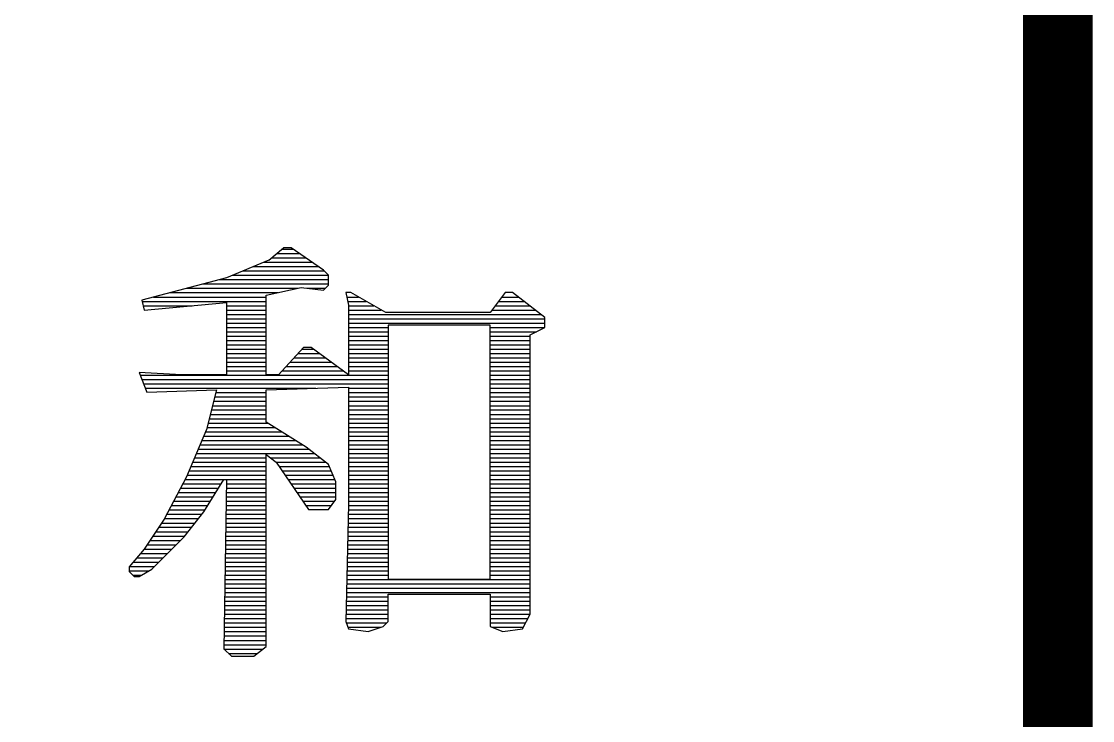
# Model space of a CAD drawing. Header units: millimetres. Extents: x 189000 to 252000, y 0 to 44550.
# Drawn here: x 248451 to 250763, y 6653 to 8161 of the extents above; entities that cross this region are included whole.
import ezdxf

# ---------------------------------------------------------------- set-up
doc = ezdxf.new("R2010")
doc.units = ezdxf.units.MM
doc.header["$LTSCALE"] = 100
for name, color, linetype in [('FOR', 4, 'Continuous'), ('TEXT', 3, 'Continuous'), ('새로운 블럭$0$FOR', 4, 'Continuous')]:
    doc.layers.add(name, color=color, linetype=linetype)

# ---------------------------------------------------------------- blocks, each defined once
blk = doc.blocks.new('A$C0DB842BB')
at = {"layer": 'FOR', "color": 7, "const_width": 150}
blk.add_lwpolyline([(61688.1, 43249.5), (2187.4, 43249.5), (2187.4, 1749.9), (61688.1, 1749.9)], close=True, dxfattribs=at)
at = {"layer": '새로운 블럭$0$FOR', "color": 7}
for p, q in [((59984.4, 7646.2), (60016.7, 7673.1)), ((60001.8, 7660.7), (60050.8, 7660.7)), ((60013, 7670), (60037.2, 7670)), ((60032.8, 7673.1), (60016.7, 7673.1)), ((60102.7, 7624.7), (60032.8, 7673.1)), ((59984.4, 7646.2), (59893.1, 7608.6)), ((59951.2, 7632.5), (60091.4, 7632.5)), ((59974, 7641.9), (60077.8, 7641.9)), ((59990.5, 7651.3), (60064.3, 7651.3)), ((59893.1, 7608.6), (59710.4, 7560.2)), ((59905.7, 7613.8), (60113.4, 7613.8)), ((59928.4, 7623.2), (60104.2, 7623.2)), ((60113.4, 7614), (60102.7, 7624.7)), ((60113.4, 7592.5), (60113.4, 7614)), ((59806.4, 7585.7), (60047.5, 7585.7)), ((59841.8, 7595), (60113.4, 7595)), ((59877.2, 7604.4), (60113.4, 7604.4)), ((59979.1, 7571), (60054.3, 7587.1)), ((60054.3, 7587.1), (60102.7, 7581.7)), ((60067.4, 7585.7), (60106.6, 7585.7)), ((60102.7, 7581.7), (60113.4, 7592.5)), ((59735.6, 7566.9), (59979.1, 7566.9)), ((59771, 7576.3), (60003.8, 7576.3)), ((59979.1, 7399), (59979.1, 7571)), ((60151, 7576.4), (60156.4, 7549.5)), ((60161.8, 7576.4), (60151, 7576.4)), ((60152.9, 7566.9), (60178.3, 7566.9)), ((60237, 7533.4), (60161.8, 7576.4)), ((60494.9, 7576.4), (60462.7, 7533.4)), ((60487.8, 7566.9), (60523.3, 7566.9)), ((60511.1, 7576.4), (60494.9, 7576.4)), ((60580.9, 7522.6), (60511.1, 7576.4)), ((59710.4, 7560.2), (59715.7, 7538.7)), ((59711, 7557.5), (59979.1, 7557.5)), ((59713.4, 7548.2), (59819.3, 7548.2)), ((59715.7, 7538.7), (59893.1, 7554.9)), ((59893.1, 7554.9), (59893.1, 7399)), ((59893.1, 7548.2), (59979.1, 7548.2)), ((60154.8, 7557.5), (60194.7, 7557.5)), ((60156.4, 7549.5), (60156.4, 7399)), ((60156.4, 7548.2), (60211.1, 7548.2)), ((60473.8, 7548.2), (60547.7, 7548.2)), ((60480.8, 7557.5), (60535.5, 7557.5)), ((59893.1, 7538.8), (59979.1, 7538.8)), ((59893.1, 7529.4), (59979.1, 7529.4)), ((59893.1, 7520), (59979.1, 7520)), ((60156.4, 7538.8), (60227.5, 7538.8)), ((60156.4, 7529.4), (60572.1, 7529.4)), ((60156.4, 7520), (60580.9, 7520)), ((60462.7, 7533.4), (60237, 7533.4)), ((60466.8, 7538.8), (60559.9, 7538.8)), ((60580.9, 7501.1), (60580.9, 7522.6)), ((59893.1, 7510.7), (59979.1, 7510.7)), ((59893.1, 7501.3), (59979.1, 7501.3)), ((60156.4, 7510.7), (60580.9, 7510.7)), ((60156.4, 7501.3), (60242.4, 7501.3)), ((60462.7, 7506.5), (60242.4, 7506.5)), ((60242.4, 7506.5), (60242.4, 7232.4)), ((60462.7, 7232.4), (60462.7, 7506.5)), ((60462.7, 7501.3), (60580.9, 7501.3)), ((60548.7, 7485), (60580.9, 7501.1)), ((59893.1, 7491.9), (59979.1, 7491.9)), ((59893.1, 7482.5), (59979.1, 7482.5)), ((59893.1, 7473.2), (59979.1, 7473.2)), ((60156.4, 7491.9), (60242.4, 7491.9)), ((60156.4, 7482.5), (60242.4, 7482.5)), ((60156.4, 7473.2), (60242.4, 7473.2)), ((60462.7, 7491.9), (60562.5, 7491.9)), ((60462.7, 7482.5), (60548.7, 7482.5)), ((60462.7, 7473.2), (60548.7, 7473.2)), ((60548.7, 7447.4), (60548.7, 7485)), ((59893.1, 7463.8), (59979.1, 7463.8)), ((59893.1, 7454.4), (59979.1, 7454.4)), ((60059.7, 7458.1), (60005.9, 7399)), ((60056.3, 7454.4), (60080.9, 7454.4)), ((60075.8, 7458.1), (60059.7, 7458.1)), ((60156.4, 7399), (60075.8, 7458.1)), ((60156.4, 7463.8), (60242.4, 7463.8)), ((60156.4, 7454.4), (60242.4, 7454.4)), ((60462.7, 7463.8), (60548.7, 7463.8)), ((60462.7, 7454.4), (60548.7, 7454.4)), ((60548.7, 7162.6), (60548.7, 7447.4)), ((59893.1, 7445), (59979.1, 7445)), ((59893.1, 7435.7), (59979.1, 7435.7)), ((59893.1, 7426.3), (59979.1, 7426.3)), ((60030.7, 7426.3), (60119.2, 7426.3)), ((60039.2, 7435.7), (60106.4, 7435.7)), ((60047.8, 7445), (60093.7, 7445)), ((60156.4, 7445), (60242.4, 7445)), ((60156.4, 7435.7), (60242.4, 7435.7)), ((60156.4, 7426.3), (60242.4, 7426.3)), ((60462.7, 7445), (60548.7, 7445)), ((60462.7, 7435.7), (60548.7, 7435.7)), ((60462.7, 7426.3), (60548.7, 7426.3)), ((59705, 7404.4), (59721.1, 7361.4)), ((59796.4, 7399), (59705, 7404.4)), ((59893.1, 7416.9), (59979.1, 7416.9)), ((59893.1, 7407.5), (59979.1, 7407.5)), ((60013.7, 7407.5), (60144.8, 7407.5)), ((60022.2, 7416.9), (60132, 7416.9)), ((60156.4, 7416.9), (60242.4, 7416.9)), ((60156.4, 7407.5), (60242.4, 7407.5)), ((60462.7, 7416.9), (60548.7, 7416.9)), ((60462.7, 7407.5), (60548.7, 7407.5)), ((59707.3, 7398.2), (60242.4, 7398.2)), ((59710.9, 7388.8), (60242.4, 7388.8)), ((59714.4, 7379.4), (60242.4, 7379.4)), ((59893.1, 7399), (59796.4, 7399)), ((60005.9, 7399), (59979.1, 7399)), ((60462.7, 7398.2), (60548.7, 7398.2)), ((60462.7, 7388.8), (60548.7, 7388.8)), ((60462.7, 7379.4), (60548.7, 7379.4)), ((59717.9, 7370), (60086.5, 7370)), ((59721.1, 7361.4), (59871.6, 7366.8)), ((59871.6, 7366.8), (59850.1, 7280.8)), ((59870.1, 7360.7), (59979.1, 7360.7)), ((59979.1, 7366.8), (60156.4, 7372.2)), ((59979.1, 7361.4), (59979.1, 7366.8)), ((59979.1, 7296.9), (59979.1, 7361.4)), ((60156.4, 7372.2), (60156.4, 7119.6)), ((60156.4, 7370), (60242.4, 7370)), ((60156.4, 7360.7), (60242.4, 7360.7)), ((60462.7, 7370), (60548.7, 7370)), ((60462.7, 7360.7), (60548.7, 7360.7)), ((59863, 7332.5), (59979.1, 7332.5)), ((59865.4, 7341.9), (59979.1, 7341.9)), ((59867.7, 7351.3), (59979.1, 7351.3)), ((60156.4, 7351.3), (60242.4, 7351.3)), ((60156.4, 7341.9), (60242.4, 7341.9)), ((60156.4, 7332.5), (60242.4, 7332.5)), ((60462.7, 7351.3), (60548.7, 7351.3)), ((60462.7, 7341.9), (60548.7, 7341.9)), ((60462.7, 7332.5), (60548.7, 7332.5)), ((59858.3, 7313.8), (59979.1, 7313.8)), ((59860.7, 7323.2), (59979.1, 7323.2)), ((60156.4, 7323.2), (60242.4, 7323.2)), ((60156.4, 7313.8), (60242.4, 7313.8)), ((60462.7, 7323.2), (60548.7, 7323.2)), ((60462.7, 7313.8), (60548.7, 7313.8)), ((59851.3, 7285.7), (59997.1, 7285.7)), ((59853.6, 7295), (59982.1, 7295)), ((59856, 7304.4), (59979.1, 7304.4)), ((60065, 7243.2), (59979.1, 7296.9)), ((60156.4, 7304.4), (60242.4, 7304.4)), ((60156.4, 7295), (60242.4, 7295)), ((60156.4, 7285.7), (60242.4, 7285.7)), ((60462.7, 7304.4), (60548.7, 7304.4)), ((60462.7, 7295), (60548.7, 7295)), ((60462.7, 7285.7), (60548.7, 7285.7)), ((59850.1, 7280.8), (59807.1, 7178.7)), ((59844.2, 7266.9), (60027.1, 7266.9)), ((59848.2, 7276.3), (60012.1, 7276.3)), ((60156.4, 7276.3), (60242.4, 7276.3)), ((60156.4, 7266.9), (60242.4, 7266.9)), ((60462.7, 7276.3), (60548.7, 7276.3)), ((60462.7, 7266.9), (60548.7, 7266.9)), ((59832.4, 7238.8), (60070.7, 7238.8)), ((59836.3, 7248.2), (60057.1, 7248.2)), ((59840.3, 7257.5), (60042.1, 7257.5)), ((60113.4, 7205.6), (60065, 7243.2)), ((60156.4, 7257.5), (60242.4, 7257.5)), ((60156.4, 7248.2), (60242.4, 7248.2)), ((60156.4, 7238.8), (60242.4, 7238.8)), ((60462.7, 7257.5), (60548.7, 7257.5)), ((60462.7, 7248.2), (60548.7, 7248.2)), ((60462.7, 7238.8), (60548.7, 7238.8)), ((59824.5, 7220), (59979.1, 7220)), ((59828.5, 7229.4), (60082.7, 7229.4)), ((59979.1, 7227.1), (60000.6, 7210.9)), ((59979.1, 7017.5), (59979.1, 7227.1)), ((59988.4, 7220), (60094.8, 7220)), ((60156.4, 7229.4), (60242.4, 7229.4)), ((60156.4, 7220), (60242.4, 7220)), ((60242.4, 7232.4), (60242.4, 6958.4)), ((60462.7, 6958.4), (60462.7, 7232.4)), ((60462.7, 7229.4), (60548.7, 7229.4)), ((60462.7, 7220), (60548.7, 7220)), ((59812.7, 7191.9), (59979.1, 7191.9)), ((59816.6, 7201.3), (59979.1, 7201.3)), ((59820.6, 7210.7), (59979.1, 7210.7)), ((60000.6, 7210.9), (60070.4, 7108.8)), ((60000.7, 7210.7), (60106.8, 7210.7)), ((60007.2, 7201.3), (60115.2, 7201.3)), ((60013.6, 7191.9), (60119.3, 7191.9)), ((60129.5, 7168), (60113.4, 7205.6)), ((60156.4, 7210.7), (60242.4, 7210.7)), ((60156.4, 7201.3), (60242.4, 7201.3)), ((60156.4, 7191.9), (60242.4, 7191.9)), ((60462.7, 7210.7), (60548.7, 7210.7)), ((60462.7, 7201.3), (60548.7, 7201.3)), ((60462.7, 7191.9), (60548.7, 7191.9)), ((59807.1, 7178.7), (59758.7, 7087.4)), ((59804.2, 7173.2), (59887.7, 7173.3)), ((59808.7, 7182.5), (59979.1, 7182.5)), ((59844.7, 7103.5), (59887.7, 7173.3)), ((59893.1, 7173.3), (59887.7, 6807.9)), ((59887.7, 7173.3), (59893.1, 7173.3)), ((59893.1, 7173.3), (59979.1, 7173.2)), ((60020, 7182.5), (60123.3, 7182.5)), ((60026.4, 7173.2), (60127.3, 7173.2)), ((60156.4, 7182.5), (60242.4, 7182.5)), ((60156.4, 7173.2), (60242.4, 7173.2)), ((60462.7, 7182.5), (60548.7, 7182.5)), ((60462.7, 7173.2), (60548.7, 7173.2)), ((59794.2, 7154.4), (59876.1, 7154.4)), ((59799.2, 7163.8), (59881.8, 7163.8)), ((59892.8, 7154.4), (59979.1, 7154.4)), ((59892.9, 7163.8), (59979.1, 7163.8)), ((60032.8, 7163.8), (60129.5, 7163.8)), ((60039.2, 7154.4), (60129.5, 7154.4)), ((60129.5, 7130.3), (60129.5, 7168)), ((60156.4, 7163.8), (60242.4, 7163.8)), ((60156.4, 7154.4), (60242.4, 7154.4)), ((60462.7, 7163.8), (60548.7, 7163.8)), ((60462.7, 7154.4), (60548.7, 7154.4)), ((60548.7, 6883.1), (60548.7, 7162.6)), ((59779.4, 7126.3), (59858.8, 7126.3)), ((59784.3, 7135.7), (59864.5, 7135.7)), ((59789.3, 7145), (59870.3, 7145)), ((59892.4, 7126.3), (59979.1, 7126.3)), ((59892.5, 7135.7), (59979.1, 7135.7)), ((59892.7, 7145), (59979.1, 7145)), ((60045.6, 7145), (60129.5, 7145)), ((60052.1, 7135.7), (60129.5, 7135.7)), ((60058.5, 7126.3), (60126.5, 7126.3)), ((60113.4, 7108.8), (60129.5, 7130.3)), ((60156.4, 7145), (60242.4, 7145)), ((60156.4, 7135.7), (60242.4, 7135.7)), ((60156.4, 7126.3), (60242.4, 7126.3)), ((60462.7, 7145), (60548.7, 7145)), ((60462.7, 7135.7), (60548.7, 7135.7)), ((60462.7, 7126.3), (60548.7, 7126.3)), ((59769.4, 7107.6), (59847.2, 7107.6)), ((59774.4, 7116.9), (59853, 7116.9)), ((59801.7, 7049.7), (59844.7, 7103.5)), ((59892.1, 7107.6), (59979.1, 7107.6)), ((59892.3, 7116.9), (59979.1, 7116.9)), ((60064.9, 7116.9), (60119.5, 7116.9)), ((60070.4, 7108.8), (60113.4, 7108.8)), ((60156.4, 7119.6), (60151, 6867)), ((60156.1, 7107.6), (60242.4, 7107.6)), ((60156.3, 7116.9), (60242.4, 7116.9)), ((60462.7, 7116.9), (60548.7, 7116.9)), ((60462.7, 7107.6), (60548.7, 7107.6)), ((59758.7, 7087.4), (59715.7, 7022.9)), ((59753.5, 7079.4), (59825.5, 7079.4)), ((59759.5, 7088.8), (59833, 7088.8)), ((59764.5, 7098.2), (59840.5, 7098.2)), ((59891.7, 7079.4), (59979.1, 7079.4)), ((59891.8, 7088.8), (59979.1, 7088.8)), ((59892, 7098.2), (59979.1, 7098.2)), ((60155.5, 7079.4), (60242.4, 7079.4)), ((60155.7, 7088.8), (60242.4, 7088.8)), ((60155.9, 7098.2), (60242.4, 7098.2)), ((60462.7, 7098.2), (60548.7, 7098.2)), ((60462.7, 7088.8), (60548.7, 7088.8)), ((60462.7, 7079.4), (60548.7, 7079.4)), ((59741, 7060.7), (59810.5, 7060.7)), ((59747.2, 7070.1), (59818, 7070.1)), ((59891.4, 7060.7), (59979.1, 7060.7)), ((59891.6, 7070.1), (59979.1, 7070.1)), ((60155.1, 7060.7), (60242.4, 7060.7)), ((60155.3, 7070.1), (60242.4, 7070.1)), ((60462.7, 7070.1), (60548.7, 7070.1)), ((60462.7, 7060.7), (60548.7, 7060.7)), ((59722.2, 7032.6), (59784.5, 7032.6)), ((59728.5, 7041.9), (59793.9, 7041.9)), ((59731.9, 6979.9), (59801.7, 7049.7)), ((59734.7, 7051.3), (59803, 7051.3)), ((59891, 7032.6), (59979.1, 7032.6)), ((59891.1, 7041.9), (59979.1, 7041.9)), ((59891.3, 7051.3), (59979.1, 7051.3)), ((60154.5, 7032.6), (60242.4, 7032.6)), ((60154.7, 7041.9), (60242.4, 7041.9)), ((60154.9, 7051.3), (60242.4, 7051.3)), ((60462.7, 7051.3), (60548.7, 7051.3)), ((60462.7, 7041.9), (60548.7, 7041.9)), ((60462.7, 7032.6), (60548.7, 7032.6)), ((59715.7, 7022.9), (59683.5, 6985.2)), ((59708, 7013.8), (59765.8, 7013.8)), ((59716, 7023.2), (59775.2, 7023.2)), ((59890.7, 7013.8), (59979.1, 7013.8)), ((59890.9, 7023.2), (59979.1, 7023.2)), ((59979.1, 6813.3), (59979.1, 7017.5)), ((60154.1, 7013.8), (60242.4, 7013.8)), ((60154.3, 7023.2), (60242.4, 7023.2)), ((60462.7, 7023.2), (60548.7, 7023.2)), ((60462.7, 7013.8), (60548.7, 7013.8)), ((59683.5, 6985.7), (59737.7, 6985.7)), ((59683.5, 6985.2), (59683.5, 6974.5)), ((59691.9, 6995.1), (59747, 6995.1)), ((59699.9, 7004.4), (59756.4, 7004.4)), ((59890.3, 6985.7), (59979.1, 6985.7)), ((59890.5, 6995.1), (59979.1, 6995.1)), ((59890.6, 7004.4), (59979.1, 7004.4)), ((60153.5, 6985.7), (60242.4, 6985.7)), ((60153.7, 6995.1), (60242.4, 6995.1)), ((60153.9, 7004.4), (60242.4, 7004.4)), ((60462.7, 7004.4), (60548.7, 7004.4)), ((60462.7, 6995.1), (60548.7, 6995.1)), ((60462.7, 6985.7), (60548.7, 6985.7)), ((59683.5, 6976.3), (59725.9, 6976.3)), ((59683.5, 6974.5), (59694.3, 6963.8)), ((59691.1, 6966.9), (59710.3, 6966.9)), ((59694.3, 6963.8), (59705, 6963.8)), ((59705, 6963.8), (59731.9, 6979.9)), ((59890, 6966.9), (59979.1, 6966.9)), ((59890.2, 6976.3), (59979.1, 6976.3)), ((60153.1, 6966.9), (60242.4, 6966.9)), ((60153.3, 6976.3), (60242.4, 6976.3)), ((60462.7, 6976.3), (60548.7, 6976.3)), ((60462.7, 6966.9), (60548.7, 6966.9)), ((59889.6, 6938.8), (59979.1, 6938.8)), ((59889.8, 6948.2), (59979.1, 6948.2)), ((59889.9, 6957.6), (59979.1, 6957.6)), ((60152.5, 6938.8), (60548.7, 6938.8)), ((60152.7, 6948.2), (60548.7, 6948.2)), ((60152.9, 6957.6), (60548.7, 6957.6)), ((60242.4, 6958.4), (60462.7, 6958.4)), ((59889.4, 6920.1), (59979.1, 6920.1)), ((59889.5, 6929.4), (59979.1, 6929.4)), ((60152.1, 6920.1), (60242.4, 6920.1)), ((60152.3, 6929.4), (60548.7, 6929.4)), ((60242.4, 6926.1), (60462.7, 6926.1)), ((60242.4, 6867), (60242.4, 6926.1)), ((60462.7, 6926.1), (60462.7, 6856.3)), ((60462.7, 6920.1), (60548.7, 6920.1)), ((59888.9, 6891.9), (59979.1, 6891.9)), ((59889.1, 6901.3), (59979.1, 6901.3)), ((59889.2, 6910.7), (59979.1, 6910.7)), ((60151.5, 6891.9), (60242.4, 6891.9)), ((60151.7, 6901.3), (60242.4, 6901.3)), ((60151.9, 6910.7), (60242.4, 6910.7)), ((60462.7, 6910.7), (60548.7, 6910.7)), ((60462.7, 6901.3), (60548.7, 6901.3)), ((60462.7, 6891.9), (60548.7, 6891.9)), ((59888.7, 6873.2), (59979.1, 6873.2)), ((59888.8, 6882.6), (59979.1, 6882.6)), ((60151.1, 6873.2), (60242.4, 6873.2)), ((60151.3, 6882.6), (60242.4, 6882.6)), ((60462.7, 6882.6), (60548.4, 6882.6)), ((60462.7, 6873.2), (60543.7, 6873.2)), ((60532.6, 6850.9), (60548.7, 6883.1)), ((59888.3, 6845.1), (59979.1, 6845.1)), ((59888.4, 6854.4), (59979.1, 6854.4)), ((59888.5, 6863.8), (59979.1, 6863.8)), ((60151, 6867), (60156.4, 6850.9)), ((60152.1, 6863.8), (60239.2, 6863.8)), ((60155.2, 6854.4), (60226.1, 6854.4)), ((60156.4, 6850.9), (60199.4, 6845.5)), ((60199.4, 6845.5), (60231.6, 6856.3)), ((60231.6, 6856.3), (60242.4, 6867)), ((60462.7, 6863.8), (60539, 6863.8)), ((60462.7, 6856.3), (60489.6, 6845.5)), ((60467.3, 6854.4), (60534.3, 6854.4)), ((60489.6, 6845.5), (60532.6, 6850.9)), ((59888, 6826.3), (59979.1, 6826.3)), ((59888.1, 6835.7), (59979.1, 6835.7)), ((59887.7, 6807.9), (59903.8, 6791.8)), ((59887.7, 6807.6), (59971.9, 6807.6)), ((59887.8, 6816.9), (59979.1, 6816.9)), ((59952.2, 6791.8), (59979.1, 6813.3)), ((59897.4, 6798.2), (59960.2, 6798.2)), ((59903.8, 6791.8), (59952.2, 6791.8))]:
    blk.add_line(p, q, dxfattribs=at)

msp = doc.modelspace()

# ---------------------------------------------------------------- block references
at = {"layer": 'TEXT'}
msp.add_blockref('A$C0DB842BB', (189000, 0), dxfattribs=at)

doc.saveas('drawing.dxf')
